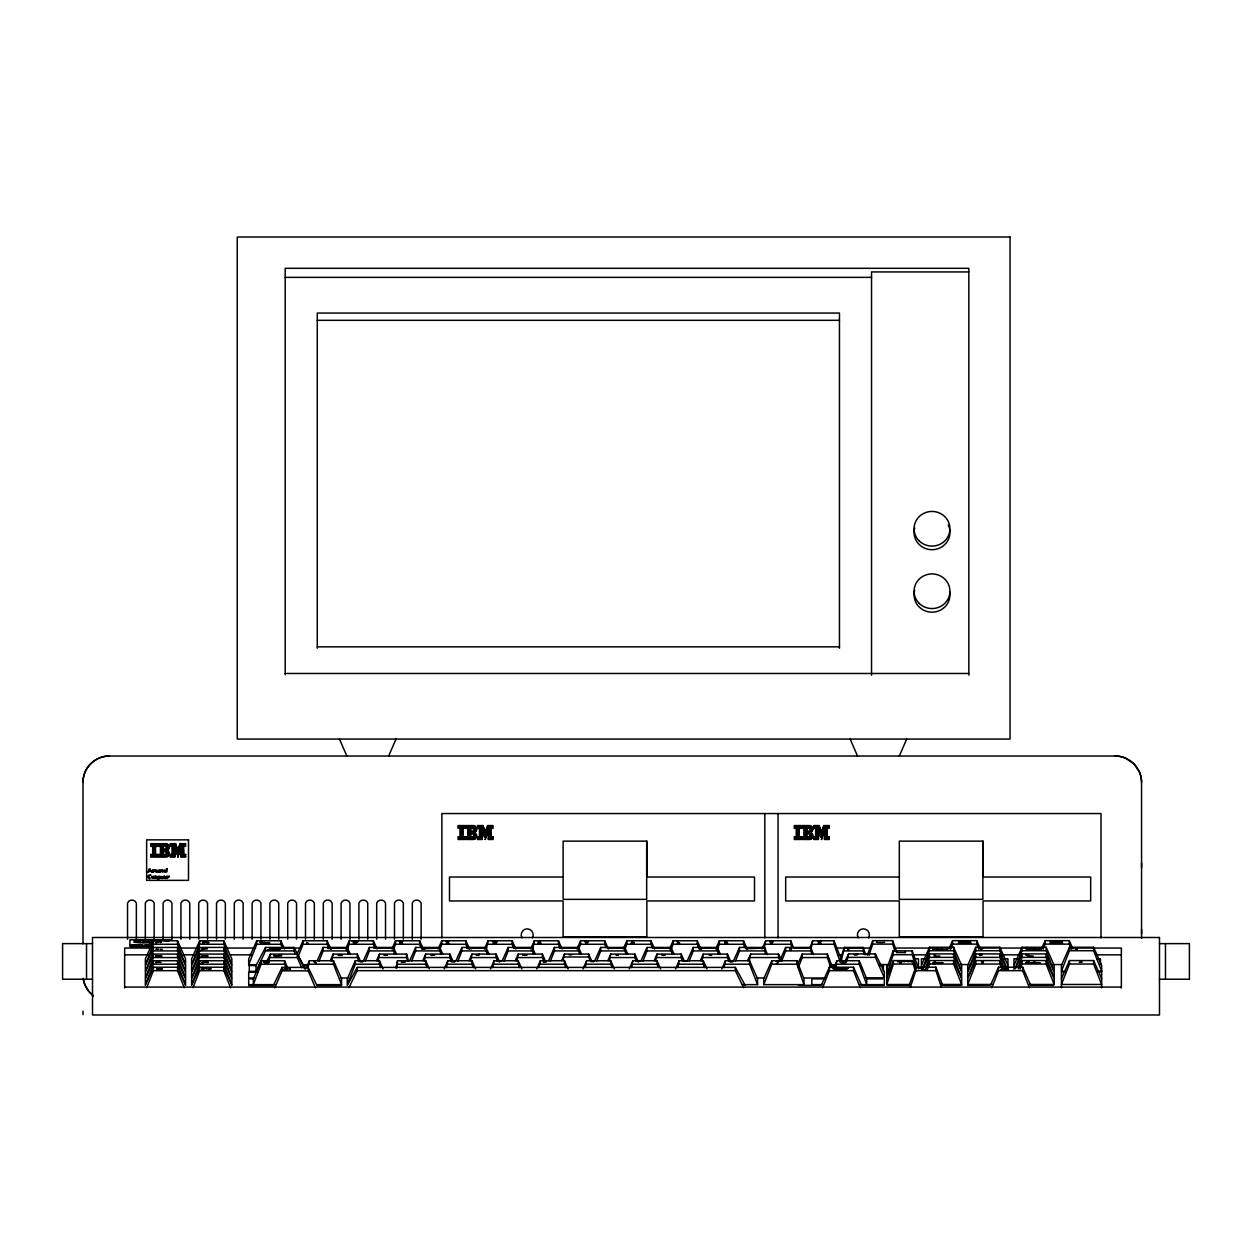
<?xml version="1.0" encoding="UTF-8"?>
<svg xmlns="http://www.w3.org/2000/svg" width="1252" height="1252" viewBox="0 0 1252 1252"><rect width="100%" height="100%" fill="white"/><g stroke="black" fill="none" stroke-linecap="round" stroke-linejoin="round"><path stroke-width="1.5" d="M396.806 967.921L397.541 960.738L425.711 960.738L429.358 968.97M148.565 869.592C150.694 867.104 151.148 870.969 148.378 872.065C145.122 873.38 153.073 867.151 148.785 870.422M395.929 967.984L397.541 960.738M841.485 960.19L844.349 947.435L863.207 947.435L865.711 954.681M886.76 975.277L893.13 954.713L893.13 950.863L912.223 950.863L918.592 968.845L918.467 965.558M910.048 984.51L886.76 984.51L893.365 964.071L893.365 960.597L913.162 960.597L915.791 967.859M869.06 955.26L872.691 944.118L872.691 940.643L892.66 940.643L896.667 951.52M910.298 987.405L915.791 970.676L915.791 967.217L935.933 967.217L942.646 985.34L961.661 985.34M810.936 949.36L812.704 940.784L834.02 940.784L841.125 958.907M839.951 960.127L844.349 947.435M921.91 969.517L923.976 969.799L921.863 969.283M886.76 977.812L886.76 968.845L893.13 950.863M940.69 949.611L944.477 949.877L940.628 949.36M893.365 960.597L886.76 978.72L886.76 984.51M835.647 967.608L836.899 960.738L859.263 960.738L866.713 978.861L866.713 984.635L859.263 964.197L859.263 960.738M867.354 955.151L872.691 940.643M915.791 967.217L909.077 985.34L887.198 985.34M1027.986 947.952L1025.732 948.061L1028.549 947.858L1026.499 948.218M261.12 960.738L261.12 964.197L253.311 984.635L253.311 978.861L261.12 960.738L284.58 960.738L288.132 968.97M563.15 960.472L564.495 954.087L588.643 954.087L591.554 960.675M964.885 941.723L962.851 941.394L964.963 941.817M809.872 948.03L812.704 940.784M158.863 940.455L153.37 940.455L153.401 944.258L145.357 964.697L145.357 958.907L153.401 940.784L177.534 940.784L185.578 958.907L185.578 964.697L177.534 944.258L177.534 940.784M153.401 947.435L153.401 950.91L145.357 971.333L145.357 965.558L153.401 947.435L177.534 947.435L185.578 965.558L185.578 971.333L177.534 950.91L177.534 947.435M153.401 954.087L153.401 957.561L145.357 977.984L145.357 972.209L153.401 954.087L177.534 954.087L185.578 972.209L185.578 977.984L177.534 957.561L177.534 954.087M153.401 960.738L153.401 964.197L145.357 984.635L145.357 978.861L153.401 960.738L177.534 960.738L185.578 978.861L185.578 984.635L177.534 964.197L177.534 960.738M146.703 987.718L153.401 970.676L153.401 967.217L177.534 967.217L185.578 985.34M199.663 940.784L199.663 944.258L191.619 964.697L191.619 958.907L199.663 940.784L223.811 940.784L231.855 958.907L231.855 964.697L223.811 944.258L223.811 940.784M199.663 947.435L199.663 950.91L191.619 971.333L191.619 965.558L199.663 947.435L223.811 947.435L231.855 965.558L231.855 971.333L223.811 950.91L223.811 947.435M199.663 954.087L199.663 957.561L191.619 977.984L191.619 972.209L199.663 954.087L223.811 954.087L231.855 972.209L231.855 977.984L223.811 957.561L223.811 954.087M199.663 960.738L199.663 964.197L191.619 984.635L191.619 978.861L199.663 960.738L223.811 960.738L231.855 978.861L231.855 984.635L223.811 964.197L223.811 960.738M192.964 987.718L199.663 970.676L199.663 967.217L223.811 967.217L231.855 985.34M256.363 964.697L248.694 964.697L256.738 944.258L256.738 940.784L280.871 940.784L284.533 949.016M297.632 957.874L303 944.258L303 940.784L327.148 940.784L330.794 949.016M308.039 967.608L309.385 960.738L333.517 960.738L341.561 978.861L341.561 984.635L317.351 984.635M319.088 961.129L323.11 950.91L323.11 947.435L347.258 947.435L350.184 954.024M331.827 960.957L333.173 954.087L357.321 954.087L360.232 960.675M347.258 949.36L349.261 944.258L349.261 940.784L373.409 940.784L377.055 949.016M355.302 960.738L355.302 964.197L347.258 984.635L347.258 978.861L355.302 960.738L379.434 960.738L383.096 968.97M365.365 961.129L369.387 950.91L369.387 947.435L393.519 947.435L396.446 954.024M378.104 960.957L379.434 954.087L406.603 954.087L408.606 961.333M393.519 949.36L395.538 944.258L395.538 940.784L419.67 940.784L423.332 949.016M411.626 961.129L415.648 950.91L415.648 947.435L439.781 947.435L442.707 954.024M424.365 960.957L425.711 954.087L449.844 954.087L452.77 960.675M439.781 949.36L441.8 944.258L441.8 940.784L465.932 940.784L469.594 949.016M446.495 967.608L447.825 960.738L471.973 960.738L475.619 968.97M457.888 961.129L461.91 950.91L461.91 947.435L486.042 947.435L488.969 954.024M470.627 960.957L471.973 954.087L496.105 954.087L499.032 960.675M486.715 947.654L488.061 940.784L512.193 940.784L515.855 949.016M492.756 967.608L494.102 960.738L518.234 960.738L521.896 968.97M504.149 961.129L508.171 950.91L508.171 947.435L532.319 947.435L535.246 954.024M516.888 960.957L518.234 954.087L542.366 954.087L545.293 960.675M532.992 947.654L534.322 940.784L558.47 940.784L562.117 949.016M539.017 967.608L540.363 960.738L564.495 960.738L568.158 968.97M550.41 961.129L554.433 950.91L554.433 947.435L578.58 947.435L581.507 954.024M578.58 949.36L580.584 944.258L580.584 940.784L604.732 940.784L608.378 949.016M585.279 967.608L586.625 960.738L610.757 960.738L614.419 968.97M596.688 961.129L600.71 950.91L600.71 947.435L624.842 947.435L627.768 954.024M609.427 960.957L610.757 954.087L634.905 954.087L637.831 960.675M624.842 949.36L626.861 944.258L626.861 940.784L650.993 940.784L654.655 949.016M631.556 967.608L632.886 960.738L657.034 960.738L660.68 968.97M642.949 961.129L646.971 950.91L646.971 947.435L671.103 947.435L674.03 954.024M655.688 960.957L657.034 954.087L681.166 954.087L684.093 960.675M671.103 949.376L673.122 944.258L673.122 940.784L697.254 940.784L700.917 949.032M677.817 967.608L679.147 960.738L703.295 960.738L706.942 968.97M689.21 961.129L693.232 950.91L693.232 947.435L717.365 947.435L720.291 954.024M701.949 960.957L703.295 954.087L727.428 954.087L730.354 960.675M717.365 949.36L719.384 944.258L719.384 940.784L743.516 940.784L747.178 949.016M724.079 967.608L725.424 960.738L749.557 960.738L757.601 978.861L757.601 984.635L742.279 984.635M735.472 961.129L739.494 950.91L739.494 947.435L764.643 947.435L767.46 954.681M764.315 947.654L765.645 940.784L790.794 940.784L793.611 948.03M763.736 984.635L771.78 964.197L771.78 960.738L796.929 960.738L803.972 978.861L803.972 984.635L763.736 984.635L763.736 978.861L771.78 960.738M781.639 961.129L785.661 950.91L785.661 947.435L810.811 947.435L813.628 954.681M798.197 967.765L802.219 957.561L802.219 954.087L827.353 954.087L832.987 968.578M822.658 987.718L829.356 970.676L829.356 967.217L853.504 967.217L861.548 985.34L884.335 985.34M922.771 967.765L929.485 950.722L929.485 947.263L953.617 947.263L961.661 965.386L961.661 971.161L953.617 950.722L953.617 947.263M925.447 967.593L929.485 957.373L929.485 953.914L953.617 953.914L961.661 972.037L961.661 977.812L953.617 957.373L953.617 953.914M927.466 969.142L929.485 964.024L929.485 960.566L953.617 960.566L961.661 978.688L961.661 984.463L940.596 984.463M950.597 949.235L952.615 944.118L952.615 940.643L976.748 940.643L980.41 948.891M975.746 947.263L975.746 950.722L967.702 971.161L967.702 965.386L975.746 947.263L999.878 947.263L1007.923 965.386L1008.063 969.486L1005.153 969.549L1007.844 969.33M975.746 953.914L975.746 957.373L967.702 977.812L967.702 972.037L975.746 953.914L999.878 953.914L1006.467 968.735M992.601 984.463L967.702 984.463L975.746 964.024L975.746 960.566L999.878 960.566L1003.541 968.798M991.819 987.718L998.533 970.676L998.533 967.217L1022.665 967.217L1030.709 985.34L1053.495 985.34M1015.309 967.765L1022.008 950.722L1022.008 947.263L1046.14 947.263L1054.184 965.386L1054.184 971.161L1046.14 950.722L1046.14 947.263M1017.986 967.593L1022.008 957.373L1022.008 953.914L1046.14 953.914L1054.184 972.037L1054.184 977.812L1046.14 957.373L1046.14 953.914M1019.989 969.142L1022.008 964.024L1022.008 960.566L1046.14 960.566L1054.184 978.688L1054.184 984.463L1029.285 984.463M1043.135 949.235L1045.138 944.118L1045.138 940.643L1069.271 940.643L1072.933 948.891M1065.264 971.161L1061.43 971.161L1069.474 950.722L1069.474 947.263L1093.606 947.263L1101.666 965.386L1101.666 971.161L1093.606 950.722L1093.606 947.263M1069.474 960.566L1069.474 964.024L1061.43 984.463L1101.666 984.463L1093.606 964.024L1093.606 960.566L1069.474 960.566L1061.43 978.688M833.503 968.97L836.899 960.738M274.798 987.891L282.06 970.848L282.06 967.389L308.195 967.389L316.897 985.512L341.561 985.512M280.526 955.792L281.731 955.558L280.479 955.542M1057.784 941.582L1058.973 941.363L1057.721 941.332M388.652 756.02L396.008 739.071M899.327 756.02L906.683 739.071M847.119 960.785L848.606 953.914L875.398 953.914L884.335 972.037L884.335 977.812L864.913 977.812M268.867 960.957L270.369 954.087L297.272 954.087L304.612 968.907M145.357 985.34L153.401 967.217M191.619 985.34L199.663 967.217M256.738 940.784L248.694 958.907L248.694 964.697M297.147 953.961L303 940.784M305.723 968.97L309.385 960.738M317.272 960.613L323.11 947.435M330.246 960.675L333.173 954.087M345.615 949.016L349.261 940.784M363.534 960.613L369.387 947.435M376.508 960.675L379.434 954.087M391.876 949.016L395.538 940.784M409.795 960.613L415.648 947.435M422.785 960.675L425.711 954.087M438.137 949.016L441.8 940.784M444.178 968.97L447.825 960.738M456.057 960.613L461.91 947.435M469.046 960.675L471.973 954.087M484.399 949.016L488.061 940.784M490.44 968.97L494.102 960.738M502.318 960.613L508.171 947.435M515.308 960.675L518.234 954.087M530.676 949.016L534.322 940.784M536.701 968.97L540.363 960.738M548.595 960.613L554.433 947.435M561.569 960.675L564.495 954.087M576.937 949.016L580.584 940.784M582.962 968.97L586.625 960.738M594.856 960.613L600.71 947.435M607.83 960.675L610.757 954.087M623.199 949.016L626.861 940.784M629.224 968.97L632.886 960.738M641.118 960.613L646.971 947.435M654.107 960.675L657.034 954.087M669.46 949.032L673.122 940.784M675.501 968.97L679.147 960.738M687.379 960.613L693.232 947.435M700.369 960.675L703.295 954.087M715.721 949.016L719.384 940.784M721.762 968.97L725.424 960.738M733.641 960.613L739.494 947.435M761.998 949.016L765.645 940.784M780.544 958.969L785.661 947.435M797.821 963.962L802.219 954.087M829.356 967.217L821.312 985.34L798.526 985.34M929.485 947.263L921.425 965.386L921.425 969.236M922.896 968.735L929.485 953.914M925.823 968.798L929.485 960.566M948.953 948.891L952.615 940.643M975.746 960.566L967.702 978.688L967.702 984.463M998.533 967.217L990.473 985.34L967.702 985.34M1022.008 947.263L1013.963 965.386L1013.963 969.236M1015.419 968.735L1022.008 953.914M1018.346 968.798L1022.008 960.566M1041.476 948.891L1045.138 940.643M1069.474 947.263L1061.43 965.386L1061.43 971.161M749.228 960.957L750.762 954.087L778.525 954.087L781.89 960.675M155.999 877.48L155.185 878.481L155.53 876.463L153.918 878.481L154.106 876.4L155.013 876.15L154.669 877.308L155.968 876.165L155.905 877.433C158.754 873.536 156.907 881.831 156.328 876.948M265.518 947.435L256.018 965.558L249.289 965.558L249.289 971.333L256.018 971.333L265.518 950.91L265.518 947.435L294.017 947.435L303.532 965.558L308.524 965.558M777.257 961.599L778.4 961.27L776.115 961.27L778.963 961.27L777.852 961.692M282.06 967.389L273.359 985.512L248.694 985.512M348.917 987.718L357.211 970.676L357.211 967.389L735.347 967.389L745.284 985.512M845.35 960.503L848.606 953.914M267.099 960.675L270.369 954.087M747.397 960.675L750.762 954.087M347.258 985.512L357.211 967.389M144.011 946.136L146.343 945.792L144.262 945.839M1027.673 961.364L1029.347 961.567L1027 961.567M139.41 945.839C138.8 945.776 142.227 946.168 139.238 946.011M494.352 942.85L493.491 943.132L496.121 942.772M980.363 954.4L979.502 954.681L982.131 954.321M401.313 941.535L402.69 941.222L401.767 941.535M400.765 941.222L399.404 941.285M402.174 941.222L399.904 941.535M400.217 941.285L399.404 941.222M401.626 941.285L400.358 941.535M149.144 945.119L149.645 944.587M945.651 949.642L947.467 949.564M1005.716 969.439L1007.484 969.58M144.058 944.884L145.435 945.103M378.949 947.983L377.055 947.983M159.145 955.808L161.977 956.121L160.506 956.278M925.04 969.314L927.231 969.643L925.353 969.455M148.096 945.823L146.813 946.168L147.72 945.792M379.528 947.983L373.863 947.983L394.349 948.046M152.149 942.38L141.711 942.678M163.433 940.455L168.895 940.894M284.799 969.189L286.285 969.189M339.449 955.057L340.951 955.057M331.42 948.75L327.914 948.28L347.446 948.046M331.232 948.656C328.822 946.449 325.63 949.658 329.808 948.077M1031.695 956.497L1033.166 956.325M563.165 947.999L560.505 947.999M159.74 962.397L161.117 962.397M563.838 947.999L559.8 947.999L578.064 948.046M933.867 954.807L935.244 954.807M877.449 942.224C873.927 942.271 880.923 942.74 884.648 942.302M207.362 948.922L205.203 948.922M936.23 947.795L934.07 947.795M160.209 949.313L162.369 949.392M354.253 943.523L356.413 943.601L353.502 943.601L356.397 943.1L353.643 943.053L355.224 943.257M981.302 961.677L983.462 961.755M701.871 948.687L698.851 948.437L701.214 948.672M151.93 945.839L150.569 946.168L152.134 945.823M360.028 961.818L362.845 961.896M143.651 941.488L152.008 941.332M1031.93 956.497L1027.485 956.293L1033.166 956.309M142.133 945.119C141.194 944.603 143.417 945.291 141.82 944.837M968.891 942.787L971.004 943.085L968.891 942.881M844.912 969.361L847.009 969.658L844.912 969.455M1060.538 942.74L1062.635 943.038L1060.538 942.834M263.859 962.193L266.253 961.802M662.026 954.853L665.078 955.213L662.026 954.979M273.687 948.265L270.745 948.421L273.218 948.265M469.797 948.03L471.347 948.14L467.81 948.656L468.404 948.03M144.872 946.136L144.043 946.152M277.13 949.642L275.941 949.798L278.899 949.626L267.537 949.642M1031.194 963.007L1029.441 962.882L1030.803 962.569M356.679 941.989L358.103 941.801L352.407 941.582L355.38 941.081M1141.558 938.311L1141.558 782.375A28.013 27.106 0 0 0 1139.555 772.281L1133.842 763.736L1125.298 758.023A25.603 24.774 0 0 0 1115.219 756.02L109.331 756.02C98.908 755.958 88.923 762.625 84.995 772.281A28.013 27.106 0 0 0 82.992 782.375L82.992 943.773M356.35 941.723L353.549 941.598L357.947 941.457L355.74 941.097M941.629 963.414L940.549 963.195L941.394 963.351M495.01 943.398L494.117 943.038L496.324 943.226L493.398 943.272L494.822 943.476M981.02 954.947L980.128 954.587L982.335 954.775L979.408 954.822L980.832 955.026M699.915 948.061C694.985 948.859 705.299 948.969 700.353 948.14M206.142 955.808L207.879 956.231L204.984 956.231L207.707 955.918L205.171 955.871L206.721 956.012M133.15 945.604L131.616 945.964L134.058 946.043L131.069 945.917L134.543 945.573L133.369 945.573M470.282 948.249L468.404 948.343M1035.044 963.007L1036.171 962.741L1033.119 962.381L1036.766 962.741L1034.637 962.381M149.645 944.571L150.569 944.54L149.301 945.166M1031.445 949.157L1030.083 949.47L1032.853 949.705L1031.726 949.157M678.161 943.147C675.313 943.523 682.966 943.351 677.958 942.678C675.939 943.601 680.493 942.427 677.802 943.053M747.554 948.343L749.197 948.218L746.427 948.421M791.17 947.842L789.527 948.265L791.264 947.842M847.792 948.531C849.795 947.623 848.34 947.67 847.698 948.609M1027.955 949.313L1029.003 949.173L1026.233 949.673L1029.598 949.173L1026.812 949.313M401.031 943.445L401.939 943.288L399.748 942.928L402.518 943.288L399.67 943.351L400.734 943.429M899.296 961.458L900.955 961.239L897.574 961.739L898.169 961.113M1027.297 962.804L1028.956 962.585L1025.591 963.085L1026.17 962.475M1002.445 969.658L1003.963 969.377L1001.506 969.658M544.761 961.395L545.778 961.286L544.698 961.192M149.113 942.678L151.382 942.521L141.711 942.521M968.829 271.934L871.548 271.934L871.548 675.157M285.19 277.365L871.548 277.365M317.272 320.309L839.466 320.309M317.272 646.846L839.466 646.846M285.19 673.482L968.829 673.482M563.118 877.026L449.484 877.026L449.484 900.955L563.118 900.955L563.118 936.84L646.846 936.84L646.846 900.955L754.502 900.955L754.502 877.026L646.846 877.026L646.846 841.141L563.118 841.141L563.118 899.359L646.674 899.359L646.674 841.141M899.312 877.026L785.677 877.026L785.677 900.955L899.312 900.955L899.312 936.84L983.039 936.84L983.039 900.955L1090.68 900.955L1090.68 877.026L983.039 877.026L983.039 841.141L899.312 841.141L899.312 899.359L982.867 899.359L982.867 841.141M171.759 939.814L129.895 939.814L129.895 946.512L152.728 946.512M140.709 940.596L133.964 940.894L140.709 940.753M141.711 940.596L151.367 940.596L149.144 940.455M135.905 941.347L138.784 941.191M143.651 941.332L152.181 940.753M135.905 941.645L138.784 941.488M135.905 941.927L138.784 941.786M143.651 941.786L152.603 942.083L149.473 941.927M158.613 942.13L155.639 942.74L156.218 942.13M205.281 942.208L202.308 942.834L202.887 942.208M156.218 942.349L158.284 942.349M140.709 942.521L133.964 942.224L140.709 942.678M260.463 942.631L262.904 942.553M263.17 942.959L259.884 942.255L262.904 942.631M448.138 943.257L446.761 943.257L448.138 943.507M448.685 943.257L446.228 943.335L448.685 943.507M818.276 943.257L821.187 943.476M92.507 943.632L62.6 943.632L62.6 979.221L92.507 979.221M1159.493 943.632L1189.4 943.632L1189.4 979.221L1159.493 979.221M153.401 944.258L177.534 944.258M199.663 944.258L223.811 944.258M256.738 944.258L280.871 944.258L282.216 947.654M303 944.258L327.148 944.258L328.478 947.654M349.261 944.258L373.409 944.258L374.739 947.654M395.538 944.258L419.67 944.258L421.016 947.654M441.8 944.258L465.932 944.258L467.278 947.654M488.061 944.258L512.193 944.258L513.539 947.654M534.322 944.258L558.47 944.258L559.8 947.654M580.584 944.258L604.732 944.258L606.062 947.654M626.861 944.258L650.993 944.258L652.339 947.654M673.122 944.258L697.254 944.258L698.6 947.67M719.384 944.258L743.516 944.258L744.862 947.654M765.645 944.258L790.794 944.258L791.968 947.654M812.704 944.258L834.02 944.258L839.936 961.286M872.691 944.118L892.66 944.118L895.086 951.551M952.615 944.118L976.748 944.118L978.767 949.235M1045.138 944.118L1069.271 944.118L1071.289 949.235M150.068 948.046L124.652 948.046L124.652 988.016M179.38 948.046L196.971 948.046M226.283 948.046L255.596 948.046M282.952 948.046L300.543 948.046M439.311 948.046L421.595 948.813L424.882 948.813L422.174 948.187M466.667 948.046L486.214 948.046M513.57 948.046L533.117 948.046M607.376 948.046L624.967 948.046M652.323 948.046L669.914 948.046M699.226 948.046L716.817 948.046M763.72 948.046L745.832 948.719L746.427 948.093M793.032 948.046L810.623 948.046M836.023 948.046L871.204 948.046M894.664 948.046L951.332 948.046M978.688 948.046L1043.182 948.046M1070.554 948.046L1121.354 948.046L1121.354 988.016M272.513 948.406L282.107 948.453M422.174 948.406L424.772 948.108M158.66 949.079L156.015 949.392L156.594 948.766M202.229 949.219L204.295 949.219M932.943 949.454L935.228 949.454M932.943 949.548L935.228 949.548M929.485 950.722L953.617 950.722M975.746 950.722L999.878 950.722L1006.592 967.765M1022.008 950.722L1046.14 950.722M1069.474 950.722L1093.606 950.722M153.401 950.91L177.534 950.91M199.663 950.91L223.811 950.91M265.518 950.91L294.017 950.91L295.613 954.306M323.11 950.91L347.258 950.91L348.604 954.306M369.387 950.91L393.519 950.91L394.865 954.306M415.648 950.91L439.781 950.91L441.127 954.306M461.91 950.91L486.042 950.91L487.388 954.306M508.171 950.91L532.319 950.91L533.649 954.306M554.433 950.91L578.58 950.91L579.926 954.306M600.71 950.91L624.842 950.91L626.188 954.306M646.971 950.91L671.103 950.91L672.449 954.306M693.232 950.91L717.365 950.91L718.711 954.306M739.494 950.91L764.643 950.91L765.817 954.306M785.661 950.91L810.811 950.91L811.985 954.306M844.349 950.91L863.207 950.91L864.349 954.619M896.448 952.569L905.415 952.569L905.415 951.598L904.773 952.569M432.472 954.619L430.954 955.323L434.6 954.963L431.533 954.697M893.13 954.713L912.223 954.713L916.48 968.422M124.652 954.838L148.112 954.838M183.293 954.838L195.015 954.838M230.196 954.838L251.683 954.838M476.965 954.869L479.031 954.869M569.253 954.916L571.538 954.822M837.979 954.838L841.892 954.838M914.21 954.838L927.888 954.838M1002.148 954.838L1019.738 954.838M1095.954 954.838L1121.354 954.838M158.55 955.714L155.577 956.34L156.156 955.714M156.156 955.933L158.237 956.012M202.057 956.121L204.123 956.043M564.495 956.982L588.643 956.982L589.974 960.472M153.401 957.561L177.534 957.561M199.663 957.561L223.811 957.561M270.369 957.561L297.272 957.561L301.763 967.765M333.173 957.561L357.321 957.561L358.651 960.957M379.434 957.561L406.603 957.561L407.51 961.27M425.711 957.561L449.844 957.561L451.19 960.957M471.973 957.561L496.105 957.561L497.451 960.957M518.234 957.561L542.366 957.561L543.712 960.957M610.757 957.561L634.905 957.561L636.235 960.957M657.034 957.561L681.166 957.561L682.512 960.957M703.295 957.561L727.428 957.561L728.774 960.957M750.762 957.561L778.525 957.561L780.059 960.957M802.219 957.561L827.353 957.561L830.874 967.765M848.606 957.373L875.398 957.373L884.335 977.812M929.485 957.373L953.617 957.373M975.746 957.373L999.878 957.373L1003.901 967.593M1022.008 957.373L1046.14 957.373M914.649 958.782L918.467 958.782L918.467 964.556M925.291 958.782L921.425 958.782L921.425 964.556M1004.073 958.782L1007.923 958.782L1007.923 964.556M1017.813 958.782L1013.963 958.782L1013.963 964.556M1096.596 958.782L1100.461 958.782L1100.461 964.556M543.806 961.473L546.561 961.599L543.227 961.802L546.341 961.286L543.806 961.192M898.169 961.458L900.344 961.239L899.296 961.113M840.796 962.303L841.939 963.257M845.569 962.303L844.427 963.257M1080.476 962.225L1079.287 962.225M1080.992 962.146L1082.197 962.146M202.339 962.35L204.405 962.35M778.04 962.741L776.334 963.461M1026.17 962.804L1028.346 962.6L1027.297 962.475M933.288 963.007L935.729 963.085M1034.653 963.007L1033.714 962.475M893.365 964.071L913.162 964.071L915.556 971.505M929.485 964.024L953.617 964.024L961.661 984.463M975.746 964.024L999.878 964.024L1001.897 969.142M1022.008 964.024L1046.14 964.024L1054.184 984.463M1069.474 964.024L1093.606 964.024M153.401 964.197L177.534 964.197M199.663 964.197L223.811 964.197M261.12 964.197L284.58 964.197L285.879 967.608M309.385 964.197L333.517 964.197L341.561 984.635M355.302 964.197L379.434 964.197L380.78 967.608M397.541 964.197L425.711 964.197L427.042 967.608M447.825 964.197L471.973 964.197L473.303 967.608M494.102 964.197L518.234 964.197L519.58 967.608M540.363 964.197L564.495 964.197L565.841 967.608M586.625 964.197L610.757 964.197L612.103 967.608M632.886 964.197L657.034 964.197L658.364 967.608M679.147 964.197L703.295 964.197L704.626 967.608M725.424 964.197L749.557 964.197L757.601 984.635M771.78 964.197L796.929 964.197L803.972 984.635M836.899 964.197L859.263 964.197M878.982 964.556L890.078 964.556M959.893 964.556L969.471 964.556M1052.509 964.556L1062.15 964.556M302.624 964.697L308.368 964.697M829.904 964.697L835.507 964.697M830.639 965.558L836.211 965.558M879.921 965.558L883.396 965.558L883.396 971.333M157.016 968.594L159.098 968.594M202.214 968.798L204.279 968.798M153.401 970.676L177.534 970.676L184.247 987.718M199.663 970.676L223.811 970.676L230.509 987.718M282.06 970.848L308.195 970.848L315.457 987.891M357.211 970.676L735.347 970.676L743.641 987.718M829.356 970.676L853.504 970.676L860.202 987.718M915.791 970.676L935.933 970.676L941.426 987.405M998.533 970.676L1022.665 970.676L1029.363 987.718M1097.832 971.161L1102.042 971.161M257.771 972.209L248.694 972.209L248.694 977.984L254.14 977.984M1065.264 972.037L1061.43 972.037L1061.43 987.797M1097.832 972.037L1101.666 972.037L1101.666 987.797M340.45 977.984L348.119 977.984M756.928 977.984L764.643 977.984M803.753 977.984L824.818 977.984M253.311 978.861L248.694 978.861L248.694 984.635L275.518 984.635M824.16 978.861L811.828 978.861L811.828 984.635L822.392 984.635M866.713 978.861L884.335 978.861L884.335 984.635L859.576 984.635M124.652 987.092L1121.354 987.092M469.077 948.343L471.707 948.656L470.94 948.468M1030.787 963.304C1027.282 963.164 1035.028 963.211 1031.022 962.647M446.98 941.473L445.775 941.238L446.98 941.394M447.293 941.41L448.576 941.614L447.293 941.488M1027.704 947.623L1025.654 947.748L1027.923 947.701M935.604 956.262L934.117 956.105L939.798 956.074M151.148 941.629L152.008 941.786M1093.606 960.566L1101.666 978.688M850.155 739.071L857.51 756.02M339.48 739.071L346.835 756.02M886.635 965.558L886.76 968.845M1165.471 943.632L1165.471 979.221M1141.574 863.16L1141.574 867.699M1141.574 929.328L1141.574 933.867M1101.009 937.826L1101.009 813.55L441.862 813.55L441.862 937.826M1069.271 940.643L1069.271 944.118M1046.14 960.566L1046.14 964.024M1022.665 967.217L1022.665 970.676M999.878 947.263L999.878 950.722M999.878 953.914L999.878 957.373M999.878 960.566L999.878 964.024M976.748 940.643L976.748 944.118M968.829 675.157L968.829 268.304L285.19 268.304L285.19 674.75M961.395 941.754C963.852 941.16 956.575 941.942 959.032 941.347M953.617 960.566L953.617 964.024M935.901 962.71L932.709 963.414L935.995 963.414L933.288 962.788M935.933 967.217L935.933 970.676M913.162 960.597L913.162 964.071M912.223 950.863L912.223 954.713M892.66 940.643L892.66 944.118M875.398 953.914L875.398 957.373M863.207 947.435L863.207 950.91M853.504 967.217L853.504 970.676M848.574 949.517L847.917 950.346L849.106 950.346L847.917 949.439M839.466 648.239L839.466 313.063L317.272 313.063L317.272 648.239M834.02 940.784L834.02 944.258M827.353 954.087L827.353 957.561M810.811 947.435L810.811 950.91M796.929 960.738L796.929 964.197M790.794 940.784L790.794 944.258M790.967 949.439L789.762 950.346L790.967 950.346L790.309 949.517M778.525 954.087L778.525 957.561M778.055 813.55L778.055 937.826M772.061 943.21L770.387 943.132M764.815 813.55L764.815 937.826M764.643 947.435L764.643 950.91M749.557 960.738L749.557 964.197M743.516 940.784L743.516 944.258M735.347 967.389L735.347 970.676M727.428 954.087L727.428 957.561M717.365 947.435L717.365 950.91M711.684 955.386L708.929 954.681L709.524 955.307M703.295 960.738L703.295 964.197M697.254 940.784L697.254 944.258M681.166 954.087L681.166 957.561M671.103 947.435L671.103 950.91M657.034 960.738L657.034 964.197M650.993 940.784L650.993 944.258M634.905 954.087L634.905 957.561M624.842 947.435L624.842 950.91M610.757 960.738L610.757 964.197M604.732 940.784L604.732 944.258M593.401 961.677C595.858 961.098 588.581 961.865 591.038 961.286M588.643 954.087L588.643 956.982M578.58 947.435L578.58 950.91M564.495 960.738L564.495 964.197M558.47 940.784L558.47 944.258M542.366 954.087L542.366 957.561M532.319 947.435L532.319 950.91M518.234 960.738L518.234 964.197M512.193 940.784L512.193 944.258M496.105 954.087L496.105 957.561M486.042 947.435L486.042 950.91M471.973 960.738L471.973 964.197M465.932 940.784L465.932 944.258M449.844 954.087L449.844 957.561M439.781 947.435L439.781 950.91M425.711 960.738L425.711 964.197M421.126 939.188L421.126 903.052A4.679 4.523 0 0 0 412.299 903.052L412.299 939.188M419.67 940.784L419.67 944.258M406.603 954.087L406.603 957.561M403.332 939.188L403.332 903.052A4.679 4.523 0 0 0 394.49 903.052L394.49 939.188M393.519 947.435L393.519 950.91M385.522 939.188L385.522 903.052A4.679 4.523 0 0 0 376.695 903.052L376.695 939.188M379.434 960.738L379.434 964.197M373.409 940.784L373.409 944.258M367.728 939.188L367.728 903.052A4.679 4.523 0 0 0 358.901 903.052L358.901 939.188M357.321 954.087L357.321 957.561M349.934 939.188L349.934 903.052A4.679 4.523 0 0 0 341.107 903.052L341.107 939.188M347.258 947.435L347.258 950.91M333.517 960.738L333.517 964.197M332.14 939.188L332.14 903.052A4.679 4.523 0 0 0 323.298 903.052L323.298 939.188M327.148 940.784L327.148 944.258M314.33 939.188L314.33 903.052A4.679 4.523 0 0 0 305.504 903.052L305.504 939.188M308.195 967.389L308.195 970.848M297.272 954.087L297.272 957.561M296.536 939.188L296.536 903.052A4.679 4.523 0 0 0 287.71 903.052L287.71 939.188M294.017 947.435L294.017 950.91M284.58 960.738L284.58 964.197M280.871 940.784L280.871 944.258M278.742 939.188L278.742 903.052A4.679 4.523 0 0 0 269.916 903.052L269.916 939.188M267.74 962.225L267.74 963.179L264.751 963.179L264.751 962.225M267.49 963.148L267.49 962.193L269.243 962.225L263.264 962.225L265.001 962.193L265.001 963.148M260.948 939.188L260.948 903.052A4.679 4.523 0 0 0 252.121 903.052L252.121 939.188M256.018 965.558L256.018 971.333M243.138 939.188L243.138 903.052A4.679 4.523 0 0 0 234.312 903.052L234.312 939.188M225.344 939.188L225.344 903.052A4.679 4.523 0 0 0 216.518 903.052L216.518 939.188M223.811 967.217L223.811 970.676M207.55 939.188L207.55 903.052A4.679 4.523 0 0 0 198.724 903.052L198.724 939.188M204.624 948.828L201.65 949.532L202.229 948.922M204.608 968.422L201.635 969.126L202.214 968.5M189.756 939.188L189.756 903.052A4.679 4.523 0 0 0 180.93 903.052L180.93 939.188M177.534 967.217L177.534 970.676M171.947 939.188L171.947 903.052A4.679 4.523 0 0 0 163.12 903.052L163.12 939.188M158.847 961.943L155.858 962.647L156.453 962.037M154.153 939.188L154.153 903.052A4.679 4.523 0 0 0 145.326 903.052L145.326 939.188M149.473 941.191L152.588 941.034L141.711 940.455M146.562 941.191L143.651 941.034L143.651 942.083L146.562 941.927M136.358 939.188L136.358 903.052A4.679 4.523 0 0 0 127.532 903.052L127.532 939.188M86.529 943.632L86.529 979.221M82.992 1011.068L82.992 1014.683M949.673 529.361A17.935 17.325 0 0 1 931.222 549.691A17.935 17.325 0 0 1 914.68 527.89M948.265 525.058A17.935 17.325 0 0 1 949.329 527.89M949.673 591.836A17.935 17.325 0 0 1 931.222 612.165A17.935 17.325 0 0 1 914.68 590.365M1115.219 756.02A26.339 26.339 0 0 1 1141.558 782.375M82.992 782.375A26.339 26.339 0 0 1 109.331 756.02M522.021 937.826A5.978 5.978 0 0 1 527.202 928.843A5.978 5.978 0 0 1 532.382 937.826M858.215 937.826A5.978 5.978 0 0 1 863.395 928.843A5.978 5.978 0 0 1 868.575 937.826M147.814 876.885C149.332 879.655 151.695 879.28 148.425 876.729C149.755 874.319 153.292 875.414 148.988 875.211A2.332 2.254 0 0 0 148.299 875.805A2.551 2.473 0 0 0 147.877 876.603L147.814 876.885M153.167 876.776L153.088 877.323A2.441 2.363 0 0 1 152.681 878.106L151.774 877.37A2.473 2.394 0 0 1 152.181 876.588L153.386 876.369L153.401 877.715A1.612 1.565 0 0 1 152.807 878.325L151.304 877.355L153.167 876.776M159.552 870.594L159.474 871.142A2.441 2.363 0 0 1 159.067 871.924C155.311 873.192 160.694 867.464 159.786 871.533A1.612 1.565 0 0 1 159.192 872.143L158.159 871.173A2.473 2.394 0 0 1 158.566 870.39L159.552 870.594M163.089 871.564C166.516 871.799 162.416 869.843 164.56 871.815C165.796 873.896 165.311 867.104 163.089 871.564M150.96 871.408C152.29 874.898 153.855 867.479 150.96 871.408M164.967 877.589C166.281 881.064 167.846 873.739 164.967 877.589M159.912 876.791L158.362 878.215L159.912 876.791M160.366 876.791L160.24 877.37A2.473 2.394 0 0 1 159.63 878.215C156.062 882.832 157.799 873.567 160.366 876.791M162.65 870.265L162.478 872.065L162.181 870.297L160.319 872.3L160.506 870.203L161.414 869.952L161.054 871.126L162.65 870.265M156.969 871.674C154.184 874.491 157.642 866.822 156.969 871.674M160.788 878.012C165.593 874.616 161.414 881.064 162.384 877.276C160.726 879.28 161.633 873.505 160.788 878.012M155.42 870.156L154.027 871.22L154.419 869.952L153.495 870.093L153.323 872.3L155.42 870.156M169.427 876.337L167.314 878.481L167.486 876.29L168.41 876.15L168.034 877.402L169.427 876.337M163.558 877.871C164.826 880.234 164.591 872.253 163.558 877.871M210.899 968.782L208.568 968.782L210.899 968.782M726.927 943.288L725.19 943.382L726.927 943.288M921.582 967.89L919.297 967.984L921.566 967.968M476.699 829.262L476.511 830.201L473.569 830.201L473.569 829.262L476.699 829.262M812.892 829.262L812.689 830.201L809.762 830.201L809.762 829.262L812.892 829.262M169.333 847.244L169.145 848.152L166.219 848.152L166.219 847.244L169.333 847.244M152.744 870.328L151.445 871.189L152.744 870.328M165.984 871.752L166.907 871.783L167.314 868.622L166.391 868.763L165.984 871.752M166.751 876.51L165.452 877.386L166.751 876.51M610.475 948.343L607.596 947.936L610.475 948.343M1036.672 949.376L1033.776 948.969L1036.672 949.376M618.097 955.041L616.266 955.057L618.097 955.041M726.52 941.535L726.207 941.786A5.478 0.876 0 0 1 725.456 941.989L725.064 941.066L726.52 941.535M273.75 955.652L277.631 955.839L273.75 955.652M450.986 961.489L454.867 961.677L450.986 961.489M834.348 968.062L838.23 968.25L834.348 968.062M205.829 942.396L208.708 942.599L205.829 942.396M538.094 942.897L540.989 943.1L538.188 942.819M1025.685 954.619L1028.581 954.807L1025.685 954.619M476.542 836.712L476.261 837.619L465.807 837.619L465.807 836.712L476.542 836.712M812.736 836.712L812.438 837.619L802 837.619L802 836.712L812.736 836.712M522.616 954.963L526.685 955.26L522.616 954.963M169.192 854.443L168.895 855.319L158.456 855.319L158.456 854.443L169.192 854.443M844.521 968.219L842.799 968.219L844.521 968.219M1040.365 949.423L1038.644 949.423L1040.365 949.423M267.396 942.662L269.618 942.787L267.396 942.662M841.688 969.361L843.895 969.486L841.813 969.283M909.907 961.442L912.113 961.567L909.907 961.442M965.668 942.787L967.89 942.913L965.668 942.787M1054.575 941.551L1056.782 941.676L1054.7 941.473M1057.314 942.74L1059.521 942.866L1057.439 942.662M485.604 838.558L485.197 839.482L485.604 838.558M486.261 836.712L485.933 837.619L484.227 836.712L486.261 836.712M486.903 834.849L486.574 835.788L483.898 835.788L483.569 834.849L486.903 834.849M487.56 832.987L487.231 833.942L483.256 833.942L482.912 832.987L487.56 832.987M488.155 831.297L479.422 832.064L479.422 831.109L484.962 831.109L485.26 831.954L485.557 831.109L491.081 831.109L491.081 832.064L488.155 831.297M821.797 838.558L821.468 839.482L821.797 838.558M822.439 836.712L822.126 837.619L820.404 836.712L822.439 836.712M823.096 834.849L822.767 835.788L820.091 835.788L819.763 834.849L823.096 834.849M823.753 832.987L823.409 833.942L819.434 833.942L819.105 832.987L823.753 832.987M824.332 831.297L815.615 832.064L815.615 831.109L821.14 831.109L821.453 831.954L821.75 831.109L827.259 831.109L827.259 832.064L824.332 831.297M937.294 963.085L939.329 963.414L937.232 962.976M1038.064 962.772L1040.099 963.085L1038.064 962.772M966.857 941.567L970.613 941.895L966.779 941.457M724.658 943.179L727.49 943.288L724.658 943.179M840.092 969.408L838.214 969.408L840.092 969.408M938.953 949.611L936.512 949.626L938.953 949.611M964.071 942.834L962.209 942.787L964.056 942.881M1055.718 942.787L1053.276 942.787L1055.718 942.787M1061.524 941.598L1059.661 941.645L1061.524 941.598M486.214 829.262L485.886 830.201L491.081 830.201L491.081 829.262L486.214 829.262M486.872 827.431L486.543 828.339L493.006 828.339L493.006 827.431L486.872 827.431M487.544 825.569L487.2 826.508L493.006 826.508L493.006 825.569L487.544 825.569M822.408 829.262L822.063 830.201L827.259 830.201L827.259 829.262L822.408 829.262M823.065 827.431L822.736 828.339L829.184 828.339L829.184 827.431L823.065 827.431M823.722 825.569L823.393 826.508L829.184 826.508L829.184 825.569L823.722 825.569M178.254 856.243L177.831 857.119L178.254 856.243M178.895 854.443L178.582 855.319L176.861 854.443L178.895 854.443M179.552 852.643L179.224 853.551L176.219 852.643L179.552 852.643M180.194 850.844L179.865 851.751L175.89 851.751L175.562 850.844L180.194 850.844M180.789 849.2L172.056 849.952L172.056 849.028L177.894 849.842L183.715 849.028L183.715 849.952L180.789 849.2M178.864 847.244L178.52 848.152L183.715 848.152L183.715 847.244L178.864 847.244M179.521 845.46L179.192 846.352L185.64 846.352L185.64 845.46L179.521 845.46M180.178 843.66L179.85 844.584L185.64 844.584L185.64 843.66L180.178 843.66M208.176 962.381L205.297 962.225L208.176 962.381M1004.573 969.377L1000.927 969.737L1004.573 969.377M494.227 941.363L492.349 941.41L494.196 941.41M497.075 941.739L495.197 941.77L497.06 941.77M1028.017 954.807L1026.296 954.775L1028.002 954.853M902.176 961.426L903.772 961.301L902.176 961.426M840.921 968.25L838.715 968.375L840.89 968.297M136.421 945.886L134.559 946.105L136.421 945.886M162.306 968.766L160.006 968.86L162.306 968.766M146.343 945.025L148.769 944.759L146.39 944.994M837.682 969.345L840.655 969.392L837.682 969.345M961.677 942.772L964.635 942.819L961.755 942.709M1059.129 941.535L1062.087 941.582L1059.129 941.535M205.844 962.24L207.566 962.272L205.891 962.209M134.214 945.01L136.39 944.822L134.261 944.978M148.221 946.027L150.381 945.855L148.268 945.996M143.166 945.902L140.427 946.356L143.166 945.902M584.715 941.551L588.409 941.723L584.762 941.52M677.035 941.441L677.16 941.754A5.399 0.861 0 0 0 678.052 942.02L677.535 941.567A4.945 0.798 0 0 1 677.958 941.238L677.035 941.441M492.834 941.301L493.742 941.363L492.834 941.301M495.698 941.676L496.606 941.739L495.698 941.676M633.622 943.116L631.853 943.147L633.606 943.132M982.006 948.155L980.238 948.202L981.991 948.187M940.017 963.085L942.74 962.71L940.017 963.085M354.128 941.551L355.85 941.488L354.128 941.551M634.169 943.1L631.29 943.147L634.169 943.1M982.554 948.155L979.674 948.202L982.554 948.155M632.808 941.081C635.14 941.394 629.725 941.473 632.808 941.081M900.783 962.616C902.927 962.991 897.747 962.866 900.783 962.616M845.084 968.219L842.299 968.672L845.084 968.219M1040.928 949.423L1038.158 949.877L1040.928 949.423M585.858 943.319C589.191 942.866 587.094 942.412 585.858 943.319M263.812 942.553L266.347 942.819L263.89 942.521M845.632 968.062L848.167 968.328L845.632 968.062M133.573 944.697L130.552 945.15L133.573 944.697M586.828 941.222L585.858 941.191L586.828 941.222M476.104 831.109L475.244 832.064L467.763 832.064L467.763 831.109L476.104 831.109M812.298 831.109L811.437 832.064L803.956 832.064L803.956 831.109L812.298 831.109M384.067 954.869L387.353 955.245L384.067 954.869M905.478 961.16L908.764 961.536L905.619 961.113M1050.146 941.269L1053.433 941.645L1050.146 941.269M168.754 849.028L167.893 849.952L160.397 849.952L160.397 849.028L168.754 849.028M585.326 941.551L587.032 941.629L585.326 941.551M138.706 945.025L140.224 945.041L138.722 945.15M140.584 944.759L139.504 944.869L140.584 944.759M632.057 942.74L633.434 942.787L631.978 942.631M137.157 944.822L138.33 944.775L137.157 944.822M138.972 945.855L137.172 946.168L138.956 945.792M135.999 944.822L134.7 944.963L135.983 944.806M926.683 969.658L924.586 969.643L926.683 969.658M499.407 961.661L497.169 961.16L501.207 961.16L499.407 961.661M638.52 961.646L636.157 961.16L640.367 961.16L638.52 961.646M284.627 969.267L283.515 969.471L287.647 969.471L284.627 969.267M339.276 955.135L338.181 955.354L342.297 955.354L339.276 955.135M539.205 941.175C535.699 941.363 542.711 941.363 539.205 941.175M496.136 941.175L493.272 941.927L496.136 941.175M981.177 949C978.532 949.579 983.978 949.595 981.302 949M982.804 963.289C979.768 963.023 984.995 962.835 982.726 963.195M403.222 961.661L401.203 961.959L405.257 961.959L403.222 961.661M160.835 942.036C157.877 941.958 162.447 943.132 160.835 942.036M307.569 942.787C304.612 942.709 309.181 943.898 307.569 942.787M206.83 968.422C203.873 968.328 208.442 969.517 206.83 968.422M935.041 960.894C932.083 960.816 936.652 962.005 935.041 960.894M843.191 961.865L840.186 962.334L841.688 962.334L841.688 963.289L846.18 962.334L843.191 961.865M857.479 954.54L854.412 954.697L857.479 954.54M278.93 955.37C277.302 955.98 280.448 956.7 278.93 955.37M290.057 968.782C288.602 969.455 291.403 970.05 290.057 968.782M904.304 961.051C902.864 961.724 905.65 962.318 904.304 961.051M733.046 961.505L730.135 961.708L733.046 961.505M686.941 961.082L684.015 961.364L686.941 961.176M446.197 941.598L446.98 941.817L446.197 941.598M448.466 941.254L447.293 941.081L448.466 941.254M1010.051 237.019L237.254 237.019L237.254 739.071L1010.051 739.071L1010.051 237.019M464.821 825.569L458.075 825.569L458.075 826.476L464.821 826.476L464.821 825.569M473.24 825.569L465.807 825.569L465.807 826.476L475.478 826.476A3.834 3.834 0 0 0 473.24 825.569M482.975 825.569L477.482 825.569L477.482 826.508L483.319 826.508L482.975 825.569M800.998 825.569L794.269 825.569L794.269 826.476L800.998 826.476L800.998 825.569M809.434 825.569L802 825.569L802 826.476L811.656 826.476A3.834 3.834 0 0 0 809.434 825.569M819.168 825.569L813.659 825.569L813.659 826.508L819.497 826.508L819.168 825.569M464.821 827.431L458.075 827.431L458.075 828.339L464.821 828.339L464.821 827.431M476.292 827.431L465.807 827.431L465.807 828.339L476.621 828.339L476.292 827.431M483.648 827.431L477.482 827.431L477.482 828.339L483.961 828.339L483.648 827.431M800.998 827.431L794.269 827.431L794.269 828.339L800.998 828.339L800.998 827.431M812.47 827.431L802 827.431L802 828.339L812.798 828.339L812.47 827.431M819.825 827.431L813.659 827.431L813.659 828.339L820.154 828.339L819.825 827.431M470.658 829.262L467.763 829.262L467.763 830.201L470.658 830.201L470.658 829.262M484.305 829.262L479.422 829.262L479.422 830.201L484.634 830.201L484.305 829.262M806.851 829.262L803.956 829.262L803.956 830.201L806.851 830.201L806.851 829.262M820.483 829.262L815.615 829.262L815.615 830.201L820.827 830.201L820.483 829.262M462.896 829.293L460.016 829.293L460.016 830.17L462.896 830.17L462.896 829.293M799.073 829.293L796.209 829.293L796.209 830.17L799.073 830.17L799.073 829.293M462.896 831.14L460.016 831.14L460.016 832.032L462.896 832.032L462.896 831.14M799.073 831.14L796.209 831.14L796.209 832.032L799.073 832.032L799.073 831.14M462.896 833.003L460.016 833.003L460.016 833.895L462.896 833.895L462.896 833.003M475.244 832.987L467.763 832.987L467.763 833.91L476.104 833.942L475.244 832.987M482.317 832.987L479.422 832.987L479.422 833.942L482.317 833.942L482.317 832.987M491.081 832.987L488.155 832.987L488.155 833.942L491.081 833.942L491.081 832.987M799.073 833.003L796.209 833.003L796.209 833.895L799.073 833.895L799.073 833.003M811.437 832.987L803.956 832.987L803.956 833.91L812.298 833.942L811.437 832.987M818.511 832.987L815.615 832.987L815.615 833.942L818.511 833.942L818.511 832.987M827.259 832.987L824.332 832.987L824.332 833.942L827.259 833.942L827.259 832.987M462.896 834.865L460.016 834.865L460.016 835.741L462.896 835.741L462.896 834.865M470.658 834.849L467.763 834.849L467.763 835.788L470.658 835.788L470.658 834.849M476.542 834.849L473.569 834.849L473.569 835.788L476.699 835.788L476.542 834.849M482.317 834.849L479.422 834.849L479.422 835.788L482.317 835.788L482.317 834.849M491.081 834.849L488.155 834.849L488.155 835.788L491.081 835.788L491.081 834.849M799.073 834.865L796.209 834.865L796.209 835.741L799.073 835.741L799.073 834.865M806.851 834.849L803.956 834.849L803.956 835.788L806.851 835.788L806.851 834.849M812.736 834.849L809.762 834.849L809.762 835.788L812.892 835.788L812.736 834.849M818.511 834.849L815.615 834.849L815.615 835.788L818.511 835.788L818.511 834.849M827.259 834.849L824.332 834.849L824.332 835.788L827.259 835.788L827.259 834.849M464.821 836.712L458.075 836.712L458.075 837.619L464.821 837.619L464.821 836.712M482.317 836.712L477.482 836.712L477.482 837.619L482.317 837.619L482.317 836.712M493.006 836.712L488.155 836.712L488.155 837.619L493.006 837.619L493.006 836.712M800.998 836.712L794.269 836.712L794.269 837.619L800.998 837.619L800.998 836.712M818.511 836.712L813.659 836.712L813.659 837.619L818.511 837.619L818.511 836.712M829.184 836.712L824.332 836.712L824.332 837.619L829.184 837.619L829.184 836.712M464.821 838.558L458.075 838.558L458.075 839.482L464.821 839.482L464.821 838.558M475.478 838.558L465.807 838.558L465.807 839.482L473.209 839.482A3.271 3.271 0 0 0 475.478 838.558M482.317 838.558L477.482 838.558L477.482 839.482L482.317 839.482L482.317 838.558M493.006 838.558L488.155 838.558L488.155 839.482L493.006 839.482L493.006 838.558M800.998 838.558L794.269 838.558L794.269 839.482L800.998 839.482L800.998 838.558M811.672 838.558L802 838.558L802 839.482L809.402 839.482A3.271 3.271 0 0 0 811.672 838.558M818.511 838.558L813.659 838.558L813.659 839.482L818.511 839.482L818.511 838.558M829.184 838.558L824.332 838.558L824.332 839.482L829.184 839.482L829.184 838.558M188.504 839.857L146.641 839.857L146.641 880.359L188.504 880.359L188.504 839.857M157.455 843.66L150.709 843.66L150.709 844.552L157.455 844.552L157.455 843.66M165.89 843.66L158.456 843.66L158.456 844.552L168.112 844.552A3.834 3.709 0 0 0 165.89 843.66M175.609 843.66L170.115 843.66L170.115 844.584L175.953 844.584L175.609 843.66M157.455 845.46L150.709 845.46L150.709 846.352L157.455 846.352L157.455 845.46M168.926 845.46L158.456 845.46L158.456 846.352L169.255 846.352L168.926 845.46M176.282 845.46L170.115 845.46L170.115 846.352L176.61 846.352L176.282 845.46M155.53 847.26L152.65 847.26L152.65 848.12L155.53 848.12L155.53 847.26M163.308 847.244L160.397 847.244L160.397 848.152L163.308 848.152L163.308 847.244M176.939 847.244L172.056 847.244L172.056 848.152L177.283 848.152L176.939 847.244M155.53 849.059L152.65 849.059L152.65 849.92L155.53 849.92L155.53 849.059M155.53 850.859L152.65 850.859L152.65 851.72L155.53 851.72L155.53 850.859M167.893 850.844L160.397 850.844L160.397 851.736L168.754 851.751L167.893 850.844M174.967 850.844L172.056 850.844L172.056 851.751L174.967 851.751L174.967 850.844M183.715 850.844L180.789 850.844L180.789 851.751L183.715 851.751L183.715 850.844M155.53 852.659L152.65 852.659L152.65 853.504L155.53 853.504L155.53 852.659M163.308 852.643L160.397 852.643L160.397 853.551L163.308 853.551L163.308 852.643M169.192 852.643L166.219 852.643L166.219 853.551L169.349 853.551L169.192 852.643M174.967 852.643L172.056 852.643L172.056 853.551L174.967 853.551L174.967 852.643M183.715 852.643L180.789 852.643L180.789 853.551L183.715 853.551L183.715 852.643M157.455 854.443L150.709 854.443L150.709 855.319L157.455 855.319L157.455 854.443M174.967 854.443L170.115 854.443L170.115 855.319L174.967 855.319L174.967 854.443M185.64 854.443L180.789 854.443L180.789 855.319L185.64 855.319L185.64 854.443M157.455 856.243L150.709 856.243L150.709 857.119L157.455 857.119L157.455 856.243M168.128 856.243L158.456 856.243L158.456 857.119L165.859 857.119A3.271 3.161 0 0 0 168.128 856.243M174.967 856.243L170.115 856.243L170.115 857.119L174.967 857.119L174.967 856.243M185.64 856.243L180.789 856.243L180.789 857.119L185.64 857.119L185.64 856.243M1159.493 937.498L92.507 937.498L92.507 1014.981L1159.493 1014.981L1159.493 937.498M138.784 941.05L135.905 941.05L135.905 942.083L138.784 942.083L138.784 941.05M447.293 941.034L446.98 941.911L447.293 941.034M773.188 941.661L769.604 941.661L773.188 941.723M820.952 941.645L818.041 941.723L820.952 941.723M204.968 942.427L202.887 942.427L204.968 942.506M959.048 942.38L958.453 943.085L961.207 943.085L959.048 942.38M1050.678 942.333L1050.099 943.038L1052.854 943.038L1050.678 942.333M270.745 947.967L269.681 948.891L270.745 947.967M279.963 949.157L278.899 950.08L279.963 949.157M1077.049 949.486L1075.374 949.486L1077.049 949.564M479.36 954.478L476.386 955.182L479.36 954.478M204.452 955.73L201.462 956.434L204.452 955.824M855.883 956.278L855.883 956.278M314.612 960.957L314.127 961.88L314.612 960.957M204.733 962.052L201.76 962.757L204.733 962.131M158.519 962.24L156.453 962.24L158.519 962.334M314.972 962.491L316.255 963.211L314.972 962.491M159.411 968.297L156.437 969.001L159.411 968.375M835.053 968.954L834.474 969.658L837.228 969.658L835.053 968.954M790.669 948.687L789.902 948.28L790.779 948.609M93.305 995.778L88.438 990.927L84.995 984.964A28.013 27.106 0 0 1 83.211 978.328A26.339 26.339 0 0 0 93.305 995.778M919.312 541.02A17.935 17.325 0 0 0 949.329 533.242A17.935 17.325 0 0 0 927.356 512.021A17.935 17.325 0 0 0 919.312 541.02M919.312 603.48A17.935 17.325 0 0 0 949.329 595.717A17.935 17.325 0 0 0 927.356 574.496A17.935 17.325 0 0 0 919.312 603.48"/></g></svg>
